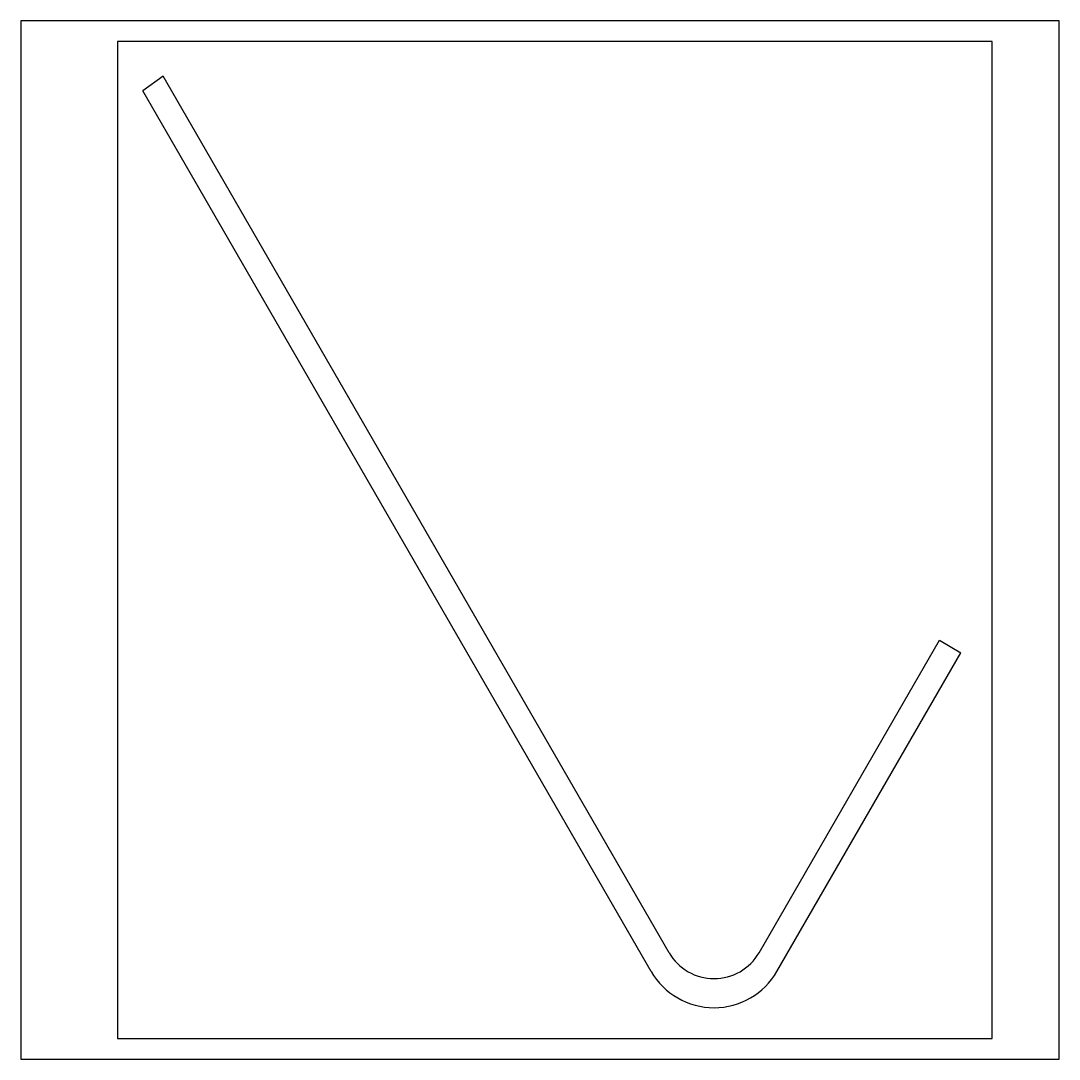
# Model space of a CAD drawing. Header units: millimetres. Extents: x 0 to 1000, y 0 to 1000.
import ezdxf

# ---------------------------------------------------------------- set-up
doc = ezdxf.new("R2010")
doc.units = ezdxf.units.MM
doc.layers.get('0').update_dxf_attribs({"color": 2})
doc.layers.add('1', color=1, linetype='Continuous')
doc.layers.add('2', color=7, linetype='Continuous')

msp = doc.modelspace()

# ---------------------------------------------------------------- linework, layer by layer
at = {"color": 2}
msp.add_lwpolyline([(0, 0), (1000, 0), (1000, 1000), (0, 1000)], close=True, dxfattribs=at)
at = {"layer": '1', "color": 1}
for p, q in [((935.4, 980), (93.1, 980)), ((93.1, 980), (93.1, 20)), ((935.4, 20), (935.4, 980)), ((93.1, 20), (935.4, 20))]:
    msp.add_line(p, q, dxfattribs=at)
at = {"layer": '2'}
for p, q in [((137.1, 946.5), (117.4, 932.6)), ((624.3, 102.6), (137.1, 946.5)), ((607, 84.6), (117.4, 932.6)), ((710.9, 102.6), (884.6, 403.5)), ((884.6, 403.5), (905.4, 391.5)), ((728.2, 84.6), (905.4, 391.5))]:
    msp.add_line(p, q, dxfattribs=at)
for centre, radius in [((667.6, 127.6), 50), ((667.6, 119.6), 70)]:
    msp.add_arc(centre, radius, 210, 330, dxfattribs=at)

doc.saveas('drawing.dxf')
